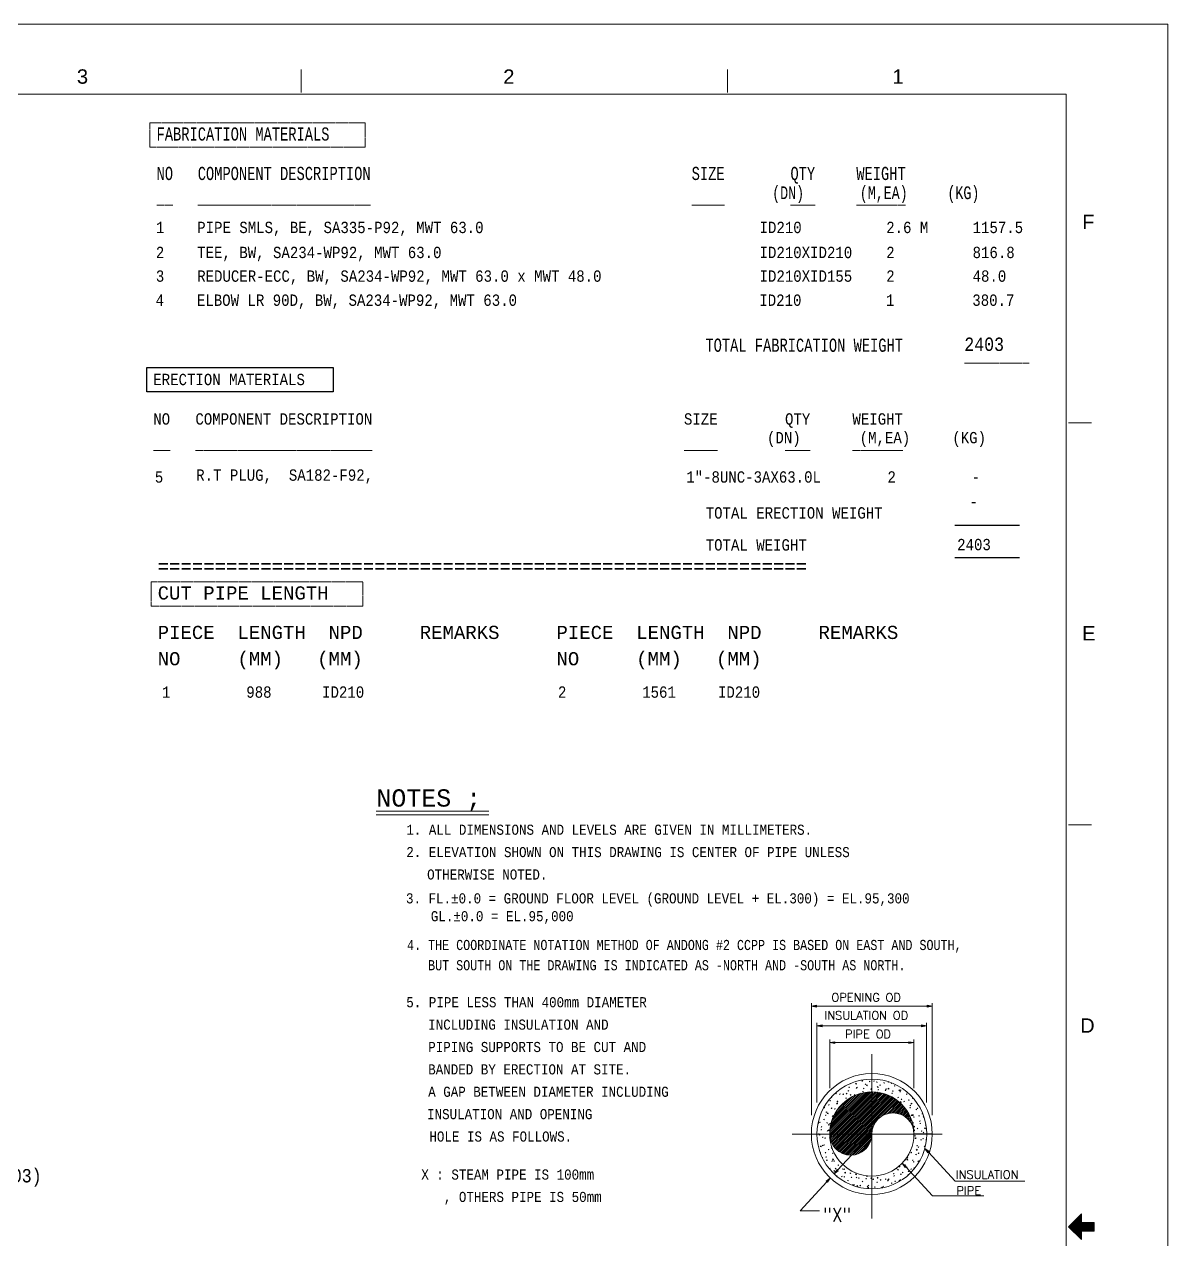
# Model space of a CAD drawing. Header units: inches. Extents: x 1019 to 1860, y -6 to 588.
# Drawn here: x 1578.2 to 1860.1, y 287.9 to 587.7 of the extents above; entities that cross this region are included whole.
import ezdxf
from ezdxf.enums import TextEntityAlignment as Align

# ---------------------------------------------------------------- set-up
doc = ezdxf.new("R2010")
doc.units = ezdxf.units.IN
doc.header["$MEASUREMENT"] = 0
doc.linetypes.add('Solid', pattern=[1, 1, 0])
for name, color, linetype in [('1', 7, 'Continuous'), ('13', 7, 'Continuous'), ('2', 2, 'Continuous'), ('3', 7, 'Continuous'), ('4', 7, 'Continuous'), ('BG 0 -1', 7, 'Continuous'), ('DIM-TEXT', 7, 'Continuous'), ('FRAME', 7, 'Continuous'), ('ISO-TEXT', 7, 'Continuous'), ('MAT-LIST', 7, 'Continuous')]:
    doc.layers.add(name, color=color, linetype=linetype)
doc.layers.add('borderText', color=2, linetype='Solid', lineweight=13)
doc.styles.add('Arial', font='arial.ttf')
doc.styles.add('fixedText', font='MONOTXT8.shx', dxfattribs={"width": 0.85})
doc.styles.add('MONOTXT', font='MONOTXT.shx', dxfattribs={"width": 0.8})
doc.styles.add('ROMANS', font='romans.shx', dxfattribs={"width": 0.8})

msp = doc.modelspace()

# ---------------------------------------------------------------- hatches: boundary and pattern name
at = {"layer": '13', "linetype": 'Continuous', "lineweight": 0}
for points in [[(1773.48, 345.73), (1773.48, 345.31), (1772.23, 345.53)], [(1800.81, 345.73), (1800.81, 345.31), (1802.06, 345.53)], [(1774.86, 340.88), (1774.86, 340.46), (1773.61, 340.66)], [(1799.41, 340.88), (1799.41, 340.46), (1800.66, 340.66)], [(1778, 336.74), (1778, 336.31), (1776.75, 336.53)], [(1796.29, 336.74), (1796.29, 336.31), (1797.54, 336.53)]]:
    msp.add_hatch(color=4, dxfattribs=at).paths.add_polyline_path(points)
at = {"layer": '4', "linetype": 'Continuous', "lineweight": 0}
for points in [[(1800.94, 309.38), (1800.25, 310.44), (1801.25, 309.66)], [(1795.34, 305.73), (1794.65, 306.79), (1795.65, 306.01)], [(1775.91, 302.35), (1776.91, 303.13), (1776.21, 302.08)], [(1778.86, 304.91), (1777.86, 304.14), (1778.56, 305.2)]]:
    msp.add_hatch(color=4, dxfattribs=at).paths.add_polyline_path(points)

# ---------------------------------------------------------------- linework, layer by layer
at = {"color": 4, "linetype": 'Continuous', "lineweight": 0}
for p, q in [((1784.71, 327.05), (1784.83, 327.2)), ((1784.71, 327.05), (1784.86, 327.04)), ((1784.86, 327.04), (1784.83, 327.2)), ((1786.5, 326.9), (1786.63, 327.04)), ((1786.5, 326.9), (1786.65, 326.89)), ((1786.65, 326.89), (1786.63, 327.04)), ((1787.14, 328.9), (1787.14, 313.98)), ((1787.56, 327.05), (1787.74, 327.13)), ((1787.56, 327.05), (1787.69, 326.98)), ((1787.69, 326.98), (1787.74, 327.13)), ((1788.3, 326.74), (1788.41, 326.89)), ((1788.45, 326.73), (1788.41, 326.89)), ((1791.15, 326.85), (1791.21, 326.88)), ((1791.15, 326.85), (1791.28, 326.78)), ((1791.28, 326.78), (1791.3, 326.85)), ((1776.75, 314.05), (1787.06, 324.38)), ((1776.76, 314.51), (1786.61, 324.36)), ((1776.8, 314.99), (1786.14, 324.33)), ((1776.86, 315.49), (1785.64, 324.26)), ((1776.95, 316.03), (1785.1, 324.18)), ((1777.09, 316.6), (1784.53, 324.04)), ((1777.13, 313.98), (1787.14, 324)), ((1777.28, 317.23), (1783.9, 323.85)), ((1778.23, 323.91), (1778.35, 324.06)), ((1778.23, 323.91), (1778.38, 323.9)), ((1778.38, 323.9), (1778.35, 324.06)), ((1779.16, 323.83), (1779.34, 323.9)), ((1779.16, 323.83), (1779.29, 323.75)), ((1779.29, 323.75), (1779.34, 323.9)), ((1780.03, 323.76), (1780.14, 323.9)), ((1780.03, 323.76), (1780.18, 323.75)), ((1780.18, 323.75), (1780.14, 323.9)), ((1780.79, 323.9), (1780.98, 324.1)), ((1780.79, 323.9), (1781, 323.86)), ((1781, 323.86), (1780.98, 324.1)), ((1781.26, 324.64), (1781.44, 324.7)), ((1781.26, 324.64), (1781.39, 324.55)), ((1781.39, 324.55), (1781.44, 324.7)), ((1781.48, 325.49), (1781.59, 325.63)), ((1781.48, 325.49), (1781.63, 325.48)), ((1781.63, 325.48), (1781.59, 325.63)), ((1781.81, 323.6), (1781.94, 323.75)), ((1781.88, 326.44), (1781.99, 326.36)), ((1781.96, 323.59), (1781.94, 323.75)), ((1781.99, 326.36), (1782.04, 326.51)), ((1783.13, 326.34), (1783.31, 326.54)), ((1783.13, 326.34), (1783.34, 326.3)), ((1783.26, 325.33), (1783.39, 325.48)), ((1783.26, 325.33), (1783.41, 325.31)), ((1783.34, 326.3), (1783.31, 326.54)), ((1783.36, 325.44), (1783.54, 325.51)), ((1783.36, 325.44), (1783.49, 325.36)), ((1783.41, 325.31), (1783.39, 325.48)), ((1783.49, 325.36), (1783.54, 325.51)), ((1784.85, 324.44), (1785.03, 324.5)), ((1784.85, 324.44), (1784.98, 324.35)), ((1784.98, 324.35), (1785.03, 324.5)), ((1785.05, 325.18), (1785.18, 325.31)), ((1785.05, 325.18), (1785.2, 325.16)), ((1785.2, 325.16), (1785.18, 325.31)), ((1785.46, 326.25), (1785.64, 326.31)), ((1785.46, 326.25), (1785.59, 326.16)), ((1785.59, 326.16), (1785.64, 326.31)), ((1785.79, 325.93), (1785.99, 326.13)), ((1785.79, 325.93), (1786.01, 325.89)), ((1786.01, 325.89), (1785.99, 326.13)), ((1786.85, 325.01), (1786.98, 325.16)), ((1786.85, 325.01), (1787, 325)), ((1786.95, 325.24), (1787.13, 325.31)), ((1786.95, 325.24), (1787.08, 325.16)), ((1787, 325), (1786.98, 325.16)), ((1787.08, 325.16), (1787.13, 325.31)), ((1787.14, 324), (1787.5, 324.36)), ((1787.14, 323.56), (1787.93, 324.34)), ((1787.14, 323.13), (1788.33, 324.3)), ((1787.14, 322.68), (1788.71, 324.25)), ((1787.14, 322.24), (1789.09, 324.19)), ((1787.14, 321.79), (1789.46, 324.11)), ((1787.14, 321.35), (1789.81, 324.03)), ((1787.14, 320.91), (1790.16, 323.93)), ((1787.14, 320.46), (1790.49, 323.81)), ((1788.3, 326.74), (1788.45, 326.73)), ((1788.46, 325.51), (1788.65, 325.71)), ((1788.46, 325.51), (1788.68, 325.48)), ((1788.55, 324.28), (1788.63, 324.3)), ((1788.61, 324.26), (1788.63, 324.3)), ((1788.64, 324.86), (1788.76, 325)), ((1788.64, 324.86), (1788.79, 324.85)), ((1788.68, 325.48), (1788.65, 325.71)), ((1788.79, 324.85), (1788.76, 325)), ((1789.05, 326.05), (1789.23, 326.11)), ((1789.05, 326.05), (1789.18, 325.96)), ((1789.18, 325.96), (1789.23, 326.11)), ((1790.09, 326.58), (1790.21, 326.73)), ((1790.09, 326.58), (1790.24, 326.56)), ((1790.24, 326.56), (1790.21, 326.73)), ((1790.44, 324.7), (1790.55, 324.85)), ((1790.44, 324.7), (1790.59, 324.69)), ((1790.55, 325.04), (1790.73, 325.11)), ((1790.55, 325.04), (1790.68, 324.96)), ((1790.59, 324.69), (1790.55, 324.85)), ((1790.68, 324.96), (1790.73, 325.11)), ((1791.13, 325.1), (1791.33, 325.3)), ((1791.13, 325.1), (1791.35, 325.06)), ((1791.35, 325.06), (1791.33, 325.3)), ((1791.89, 326.43), (1792, 326.56)), ((1791.89, 326.43), (1792.03, 326.41)), ((1792.03, 326.41), (1792, 326.56)), ((1792.04, 324.04), (1792.21, 324.1)), ((1792.04, 324.04), (1792.16, 323.95)), ((1792.16, 323.95), (1792.21, 324.1)), ((1792.23, 324.55), (1792.35, 324.69)), ((1792.23, 324.55), (1792.38, 324.53)), ((1792.38, 324.53), (1792.35, 324.69)), ((1792.65, 325.85), (1792.83, 325.91)), ((1792.65, 325.85), (1792.78, 325.76)), ((1792.78, 325.76), (1792.83, 325.91)), ((1793.79, 324.69), (1793.99, 324.89)), ((1793.79, 324.69), (1794.01, 324.65)), ((1794.01, 324.65), (1793.99, 324.89)), ((1794.03, 324.39), (1794.14, 324.53)), ((1794.03, 324.39), (1794.18, 324.38)), ((1794.14, 324.84), (1794.31, 324.91)), ((1794.14, 324.84), (1794.26, 324.76)), ((1794.18, 324.38), (1794.14, 324.53)), ((1794.26, 324.76), (1794.31, 324.91)), ((1795.64, 323.84), (1795.81, 323.9)), ((1795.64, 323.84), (1795.76, 323.75)), ((1795.76, 323.75), (1795.81, 323.9)), ((1795.81, 324.23), (1795.88, 324.31)), ((1795.81, 324.23), (1795.96, 324.21)), ((1795.96, 324.21), (1795.96, 324.24)), ((1776.45, 321.21), (1776.63, 321.28)), ((1776.45, 321.21), (1776.58, 321.13)), ((1776.58, 321.13), (1776.63, 321.28)), ((1776.79, 322.2), (1776.9, 322.34)), ((1776.79, 322.2), (1776.94, 322.19)), ((1776.94, 322.19), (1776.9, 322.34)), ((1777.08, 323.01), (1777.19, 322.94)), ((1777.1, 323.04), (1777.24, 323.09)), ((1777.19, 322.94), (1777.24, 323.09)), ((1777.53, 317.93), (1783.2, 323.6)), ((1777.56, 313.98), (1787.14, 323.56)), ((1777.91, 318.75), (1782.38, 323.21)), ((1778, 313.98), (1787.14, 323.13)), ((1778.45, 313.98), (1787.14, 322.68)), ((1778.45, 321.46), (1778.64, 321.68)), ((1778.45, 321.46), (1778.68, 321.44)), ((1778.55, 322.01), (1778.73, 322.09)), ((1778.55, 322.01), (1778.68, 321.94)), ((1778.56, 319.85), (1781.28, 322.56)), ((1778.58, 322.04), (1778.7, 322.19)), ((1778.58, 322.04), (1778.73, 322.03)), ((1778.68, 321.44), (1778.64, 321.68)), ((1778.68, 321.94), (1778.73, 322.09)), ((1778.73, 322.03), (1778.7, 322.19)), ((1778.89, 313.98), (1787.14, 322.24)), ((1779.33, 313.98), (1787.14, 321.79)), ((1779.78, 313.98), (1787.14, 321.35)), ((1780.21, 313.98), (1787.14, 320.91)), ((1780.38, 321.88), (1780.49, 322.03)), ((1780.38, 321.88), (1780.39, 321.88)), ((1780.5, 321.98), (1780.49, 322.03)), ((1780.65, 322.83), (1780.83, 322.89)), ((1780.65, 322.83), (1780.78, 322.74)), ((1780.78, 322.74), (1780.83, 322.89)), ((1781.81, 323.6), (1781.96, 323.59)), ((1782.75, 323.63), (1782.93, 323.7)), ((1782.75, 323.63), (1782.88, 323.55)), ((1782.88, 323.55), (1782.93, 323.7)), ((1787.14, 320.03), (1790.81, 323.7)), ((1787.14, 319.59), (1791.14, 323.58)), ((1787.14, 319.14), (1791.44, 323.44)), ((1787.14, 318.7), (1791.74, 323.3)), ((1787.14, 318.26), (1792.04, 323.15)), ((1787.14, 317.81), (1792.31, 322.99)), ((1787.14, 317.38), (1792.6, 322.83)), ((1787.14, 316.94), (1792.86, 322.65)), ((1787.14, 316.49), (1793.13, 322.48)), ((1789.26, 318.18), (1793.39, 322.29)), ((1790.29, 318.76), (1793.64, 322.1)), ((1790.98, 319), (1793.88, 321.9)), ((1791.54, 319.11), (1794.11, 321.69)), ((1792.03, 319.16), (1794.34, 321.48)), ((1792.48, 319.18), (1794.56, 321.26)), ((1792.68, 322.78), (1792.7, 322.81)), ((1792.7, 322.76), (1792.7, 322.81)), ((1792.89, 319.15), (1794.78, 321.03)), ((1793.28, 319.09), (1794.99, 320.8)), ((1793.54, 323.03), (1793.71, 323.1)), ((1793.54, 323.03), (1793.65, 322.95)), ((1793.65, 322.95), (1793.71, 323.1)), ((1794.13, 321.84), (1794.33, 322.04)), ((1794.13, 321.84), (1794.35, 321.8)), ((1794.35, 321.8), (1794.33, 322.04)), ((1794.36, 322.51), (1794.49, 322.65)), ((1794.36, 322.51), (1794.51, 322.49)), ((1794.51, 322.49), (1794.49, 322.65)), ((1795.03, 322.03), (1795.2, 322.09)), ((1795.03, 322.03), (1795.15, 321.94)), ((1795.15, 321.94), (1795.2, 322.09)), ((1796.16, 322.35), (1796.29, 322.49)), ((1796.16, 322.35), (1796.31, 322.34)), ((1796.31, 322.34), (1796.29, 322.49)), ((1796.51, 321.01), (1796.69, 321.09)), ((1796.51, 321.01), (1796.64, 320.94)), ((1796.64, 320.94), (1796.69, 321.09)), ((1796.79, 321.43), (1796.99, 321.63)), ((1796.79, 321.43), (1797.01, 321.39)), ((1797.01, 321.39), (1796.99, 321.63)), ((1797.13, 322.83), (1797.3, 322.9)), ((1797.13, 322.83), (1797.25, 322.75)), ((1797.25, 322.75), (1797.3, 322.9)), ((1775.34, 320.48), (1775.46, 320.61)), ((1775.34, 320.48), (1775.49, 320.46)), ((1775.49, 320.46), (1775.46, 320.61)), ((1775.69, 318.59), (1775.8, 318.74)), ((1775.69, 318.59), (1775.84, 318.58)), ((1775.84, 318.58), (1775.8, 318.74)), ((1775.84, 319.4), (1776.01, 319.46)), ((1775.84, 319.4), (1775.96, 319.31)), ((1775.96, 319.31), (1776.01, 319.46)), ((1776.11, 319.04), (1776.3, 319.24)), ((1776.11, 319.04), (1776.34, 319)), ((1776.34, 319), (1776.3, 319.24)), ((1777.13, 320.31), (1777.25, 320.46)), ((1777.13, 320.31), (1777.28, 320.3)), ((1777.28, 320.3), (1777.25, 320.46)), ((1777.34, 318.39), (1777.51, 318.46)), ((1777.34, 318.39), (1777.46, 318.31)), ((1777.46, 318.31), (1777.51, 318.46)), ((1777.48, 318.44), (1777.6, 318.58)), ((1777.48, 318.44), (1777.63, 318.43)), ((1777.63, 318.43), (1777.6, 318.58)), ((1777.95, 320.2), (1778.13, 320.28)), ((1777.95, 320.2), (1778.06, 320.13)), ((1778.06, 320.13), (1778.13, 320.28)), ((1780.65, 313.98), (1787.14, 320.46)), ((1781.1, 313.98), (1787.14, 320.03)), ((1781.54, 313.98), (1787.14, 319.59)), ((1781.99, 313.98), (1787.14, 319.14)), ((1782.43, 313.98), (1787.14, 318.7)), ((1782.86, 313.98), (1787.14, 318.26)), ((1783.31, 313.98), (1787.14, 317.81)), ((1793.64, 319.01), (1795.19, 320.56)), ((1793.98, 318.91), (1795.39, 320.31)), ((1794.3, 318.79), (1795.58, 320.06)), ((1794.61, 318.65), (1795.75, 319.8)), ((1794.9, 318.5), (1795.93, 319.53)), ((1795.18, 318.34), (1796.1, 319.25)), ((1795.44, 318.15), (1796.25, 318.98)), ((1795.68, 317.96), (1796.41, 318.69)), ((1795.91, 317.75), (1796.55, 318.39)), ((1796.14, 317.53), (1796.69, 318.09)), ((1796.34, 317.29), (1796.81, 317.78)), ((1796.51, 320.48), (1796.63, 320.61)), ((1796.51, 320.48), (1796.66, 320.45)), ((1796.66, 320.45), (1796.63, 320.61)), ((1796.85, 318.59), (1796.98, 318.74)), ((1796.85, 318.59), (1797, 318.58)), ((1797, 318.58), (1796.98, 318.74)), ((1797.13, 318.58), (1797.31, 318.78)), ((1797.13, 318.58), (1797.35, 318.54)), ((1797.35, 318.54), (1797.31, 318.78)), ((1797.4, 318.2), (1797.58, 318.26)), ((1797.4, 318.2), (1797.53, 318.11)), ((1797.53, 318.11), (1797.58, 318.26)), ((1798.01, 320.01), (1798.19, 320.08)), ((1798.01, 320.01), (1798.14, 319.93)), ((1798.14, 319.93), (1798.19, 320.08)), ((1798.3, 320.31), (1798.43, 320.45)), ((1798.3, 320.31), (1798.45, 320.3)), ((1798.45, 320.3), (1798.43, 320.45)), ((1798.65, 318.44), (1798.78, 318.58)), ((1798.65, 318.44), (1798.8, 318.41)), ((1798.8, 318.41), (1798.78, 318.58)), ((1799.5, 319), (1799.68, 319.08)), ((1799.5, 319), (1799.63, 318.93)), ((1799.63, 318.93), (1799.68, 319.06)), ((1799.79, 318.16), (1799.95, 318.33)), ((1799.79, 318.16), (1800.01, 318.13)), ((1800.01, 318.13), (1800.01, 318.14)), ((1773.88, 316.59), (1774, 316.56)), ((1773.9, 316.73), (1773.96, 316.8)), ((1774, 316.56), (1773.96, 316.8)), ((1774.24, 316.86), (1774.36, 317.01)), ((1774.24, 316.86), (1774.39, 316.85)), ((1774.39, 316.85), (1774.36, 317.01)), ((1774.59, 314.99), (1774.7, 315.13)), ((1774.59, 314.99), (1774.74, 314.98)), ((1774.63, 315.78), (1774.8, 315.84)), ((1774.63, 315.78), (1774.75, 315.69)), ((1774.74, 314.98), (1774.7, 315.13)), ((1774.75, 315.69), (1774.8, 315.84)), ((1775.24, 317.59), (1775.41, 317.65)), ((1775.24, 317.59), (1775.36, 317.5)), ((1775.36, 317.5), (1775.41, 317.65)), ((1776.04, 316.71), (1776.15, 316.85)), ((1776.04, 316.71), (1776.18, 316.7)), ((1776.13, 314.76), (1776.3, 314.84)), ((1776.13, 314.76), (1776.24, 314.69)), ((1776.18, 316.7), (1776.15, 316.85)), ((1776.24, 314.69), (1776.3, 314.84)), ((1776.38, 314.83), (1776.5, 314.98)), ((1776.38, 314.83), (1776.53, 314.81)), ((1776.44, 316.19), (1776.64, 316.39)), ((1776.44, 316.19), (1776.66, 316.15)), ((1776.53, 314.81), (1776.5, 314.98)), ((1776.66, 316.15), (1776.64, 316.39)), ((1776.73, 316.58), (1776.9, 316.65)), ((1776.73, 316.58), (1776.85, 316.5)), ((1776.85, 316.5), (1776.9, 316.65)), ((1783.75, 313.98), (1787.14, 317.38)), ((1784.19, 313.98), (1787.14, 316.94)), ((1784.64, 313.98), (1787.14, 316.49)), ((1785.08, 313.98), (1787.14, 316.05)), ((1785.51, 313.98), (1787.14, 315.61)), ((1785.96, 313.98), (1787.14, 315.16)), ((1787.14, 316.05), (1788.15, 317.05)), ((1787.14, 315.61), (1787.56, 316.03)), ((1787.14, 315.16), (1787.33, 315.35)), ((1787.14, 314.73), (1787.2, 314.79)), ((1796.54, 317.04), (1796.94, 317.45)), ((1796.71, 316.78), (1797.05, 317.11)), ((1796.88, 316.5), (1797.15, 316.78)), ((1797.03, 316.21), (1797.24, 316.43)), ((1797.16, 315.9), (1797.33, 316.06)), ((1797.2, 316.71), (1797.33, 316.85)), ((1797.2, 316.71), (1797.35, 316.7)), ((1797.28, 315.58), (1797.39, 315.69)), ((1797.35, 316.7), (1797.33, 316.85)), ((1797.38, 315.24), (1797.45, 315.3)), ((1797.45, 315.73), (1797.65, 315.93)), ((1797.45, 315.73), (1797.68, 315.69)), ((1797.45, 314.88), (1797.49, 314.91)), ((1797.55, 314.83), (1797.68, 314.98)), ((1797.55, 314.83), (1797.7, 314.81)), ((1797.68, 315.69), (1797.65, 315.93)), ((1797.7, 314.81), (1797.68, 314.98)), ((1798.29, 315.38), (1798.46, 315.45)), ((1798.29, 315.38), (1798.41, 315.29)), ((1798.41, 315.29), (1798.46, 315.45)), ((1798.89, 317.19), (1799.06, 317.26)), ((1798.89, 317.19), (1799.01, 317.11)), ((1799, 316.55), (1799.11, 316.7)), ((1799, 316.55), (1799.15, 316.54)), ((1799.01, 317.11), (1799.06, 317.26)), ((1799.15, 316.54), (1799.11, 316.7)), ((1799.34, 314.68), (1799.46, 314.81)), ((1799.49, 314.66), (1799.46, 314.81)), ((1800.13, 315.31), (1800.31, 315.51)), ((1800.13, 315.31), (1800.35, 315.28)), ((1800.35, 315.28), (1800.31, 315.51)), ((1800.39, 316.19), (1800.48, 316.23)), ((1800.39, 316.19), (1800.5, 316.1)), ((1772.23, 313.98), (1787.14, 313.98)), ((1774.01, 313.96), (1774.08, 313.99)), ((1774.01, 313.96), (1774.14, 313.88)), ((1774.08, 313.99), (1774.19, 314.03)), ((1774.1, 313.75), (1774.3, 313.95)), ((1774.1, 313.75), (1774.33, 313.71)), ((1774.14, 313.88), (1774.18, 313.99)), ((1774.18, 313.99), (1774.19, 314.03)), ((1774.33, 313.71), (1774.3, 313.95)), ((1774.94, 313.1), (1775.05, 313.25)), ((1774.94, 313.1), (1775.09, 313.09)), ((1775.09, 313.09), (1775.05, 313.25)), ((1775.51, 312.95), (1775.69, 313.03)), ((1775.51, 312.95), (1775.64, 312.88)), ((1775.64, 312.88), (1775.69, 313.03)), ((1776.73, 312.95), (1776.8, 313.04)), ((1776.73, 312.95), (1776.8, 312.94)), ((1776.76, 313.63), (1777.13, 313.98)), ((1776.81, 313.23), (1777.56, 313.98)), ((1776.88, 312.85), (1778, 313.98)), ((1776.96, 312.5), (1778.45, 313.98)), ((1777.08, 312.18), (1778.89, 313.98)), ((1777.2, 311.86), (1779.33, 313.98)), ((1777.35, 311.56), (1779.78, 313.98)), ((1777.51, 311.28), (1780.21, 313.98)), ((1777.69, 311.01), (1780.65, 313.98)), ((1777.88, 310.76), (1781.1, 313.98)), ((1778.08, 310.51), (1781.54, 313.98)), ((1778.29, 310.29), (1781.99, 313.98)), ((1778.53, 310.08), (1782.43, 313.98)), ((1778.76, 309.88), (1782.86, 313.98)), ((1779.01, 309.69), (1783.31, 313.98)), ((1779.29, 309.51), (1783.75, 313.98)), ((1779.58, 309.36), (1784.19, 313.98)), ((1779.88, 309.23), (1784.64, 313.98)), ((1780.19, 309.09), (1785.08, 313.98)), ((1780.53, 308.99), (1785.51, 313.98)), ((1780.88, 308.9), (1785.96, 313.98)), ((1781.25, 308.84), (1786.4, 313.98)), ((1781.65, 308.8), (1786.84, 313.98)), ((1782.09, 308.79), (1787.14, 313.84)), ((1782.56, 308.83), (1787.1, 313.36)), ((1783.1, 308.91), (1787.01, 312.83)), ((1783.74, 309.1), (1786.83, 312.2)), ((1786.4, 313.98), (1787.14, 314.73)), ((1786.84, 313.98), (1787.14, 314.28)), ((1787.14, 314.28), (1787.15, 314.29)), ((1797.51, 314.49), (1797.53, 314.5)), ((1797.54, 313.99), (1802.06, 313.99)), ((1797.68, 313.56), (1797.85, 313.64)), ((1797.68, 313.56), (1797.8, 313.48)), ((1797.79, 312.88), (1797.99, 313.08)), ((1797.79, 312.88), (1798.01, 312.84)), ((1797.8, 313.48), (1797.85, 313.64)), ((1797.9, 312.95), (1798.01, 313.09)), ((1797.9, 312.95), (1798.05, 312.94)), ((1798.01, 312.84), (1797.99, 313.08)), ((1798.05, 312.94), (1798.01, 313.09)), ((1799.16, 312.56), (1799.34, 312.63)), ((1799.16, 312.56), (1799.29, 312.48)), ((1799.29, 312.48), (1799.34, 312.63)), ((1799.34, 314.68), (1799.49, 314.66)), ((1799.69, 312.79), (1799.81, 312.94)), ((1799.69, 312.79), (1799.84, 312.78)), ((1799.78, 314.38), (1799.95, 314.44)), ((1799.78, 314.38), (1799.9, 314.29)), ((1799.84, 312.78), (1799.81, 312.94)), ((1799.9, 314.29), (1799.95, 314.44)), ((1800.45, 312.46), (1800.6, 312.61)), ((1800.45, 312.46), (1800.58, 312.44)), ((1774.43, 309.38), (1774.48, 309.4)), ((1774.44, 310.9), (1774.64, 311.1)), ((1774.44, 310.9), (1774.66, 310.86)), ((1774.45, 309.33), (1774.48, 309.4)), ((1774.66, 310.86), (1774.64, 311.1)), ((1774.9, 311.14), (1775.08, 311.21)), ((1774.9, 311.14), (1775.03, 311.05)), ((1775.03, 311.05), (1775.08, 311.21)), ((1775.28, 311.23), (1775.4, 311.38)), ((1775.28, 311.23), (1775.43, 311.21)), ((1775.43, 311.21), (1775.4, 311.38)), ((1775.63, 309.35), (1775.75, 309.49)), ((1775.63, 309.35), (1775.78, 309.34)), ((1775.78, 309.34), (1775.75, 309.49)), ((1776.4, 310.14), (1776.58, 310.2)), ((1776.4, 310.14), (1776.53, 310.05)), ((1776.53, 310.05), (1776.58, 310.2)), ((1777.08, 311.06), (1777.14, 311.15)), ((1777.08, 311.06), (1777.18, 311.06)), ((1777.1, 310.49), (1777.29, 310.68)), ((1777.1, 310.49), (1777.33, 310.45)), ((1777.33, 310.45), (1777.3, 310.64)), ((1777.43, 309.19), (1777.54, 309.34)), ((1777.43, 309.19), (1777.56, 309.18)), ((1777.56, 309.18), (1777.54, 309.34)), ((1777.89, 309.13), (1777.94, 309.15)), ((1777.89, 309.13), (1777.99, 309.05)), ((1784.56, 309.5), (1786.44, 311.36)), ((1796.8, 309.34), (1796.91, 309.49)), ((1796.8, 309.34), (1796.95, 309.33)), ((1796.95, 309.33), (1796.91, 309.49)), ((1797.95, 308.94), (1798.13, 309)), ((1797.95, 308.94), (1798.08, 308.85)), ((1798.08, 308.85), (1798.13, 309)), ((1798.11, 310.03), (1798.31, 310.23)), ((1798.11, 310.03), (1798.34, 309.99)), ((1798.24, 311.06), (1798.36, 311.21)), ((1798.24, 311.06), (1798.39, 311.05)), ((1798.34, 309.99), (1798.31, 310.23)), ((1798.39, 311.05), (1798.36, 311.21)), ((1798.56, 310.75), (1798.74, 310.81)), ((1798.56, 310.75), (1798.69, 310.66)), ((1798.59, 309.19), (1798.71, 309.33)), ((1798.59, 309.19), (1798.74, 309.18)), ((1798.69, 310.66), (1798.74, 310.81)), ((1798.74, 309.18), (1798.71, 309.33)), ((1800.04, 310.91), (1800.16, 311.05)), ((1800.04, 310.91), (1800.19, 310.9)), ((1800.19, 310.9), (1800.16, 311.05)), ((1774.91, 308.2), (1774.96, 308.25)), ((1774.99, 308.05), (1774.96, 308.25)), ((1775.79, 308.33), (1775.96, 308.39)), ((1775.79, 308.33), (1775.91, 308.24)), ((1775.91, 308.24), (1775.96, 308.39)), ((1775.98, 307.46), (1776.09, 307.61)), ((1775.98, 307.46), (1776.13, 307.45)), ((1776.13, 307.45), (1776.09, 307.61)), ((1777.28, 307.31), (1777.45, 307.39)), ((1777.28, 307.31), (1777.4, 307.23)), ((1777.4, 307.23), (1777.45, 307.39)), ((1777.44, 307.64), (1777.63, 307.84)), ((1777.44, 307.64), (1777.66, 307.6)), ((1777.66, 307.6), (1777.63, 307.84)), ((1777.76, 307.31), (1777.89, 307.45)), ((1777.76, 307.31), (1777.91, 307.3)), ((1777.91, 307.3), (1777.89, 307.45)), ((1778.78, 306.31), (1778.95, 306.38)), ((1778.78, 306.31), (1778.9, 306.23)), ((1778.9, 306.23), (1778.95, 306.38)), ((1793.9, 305.9), (1794.03, 306.04)), ((1793.9, 305.9), (1794.05, 305.89)), ((1794.05, 305.89), (1794.03, 306.04)), ((1795.24, 306.31), (1795.41, 306.38)), ((1795.24, 306.31), (1795.36, 306.23)), ((1795.36, 307.63), (1795.5, 307.61)), ((1795.36, 306.23), (1795.41, 306.38)), ((1795.44, 307.71), (1795.48, 307.76)), ((1795.5, 307.61), (1795.48, 307.76)), ((1795.7, 305.74), (1795.81, 305.89)), ((1795.79, 307.59), (1795.98, 307.79)), ((1795.79, 307.59), (1796, 307.55)), ((1795.85, 305.73), (1795.81, 305.89)), ((1795.85, 308.13), (1796.03, 308.19)), ((1795.85, 308.13), (1795.98, 308.04)), ((1795.98, 308.04), (1796.03, 308.19)), ((1796, 307.55), (1795.98, 307.79)), ((1797.14, 307.46), (1797.26, 307.6)), ((1797.14, 307.46), (1797.29, 307.45)), ((1797.29, 307.45), (1797.26, 307.6)), ((1797.34, 307.13), (1797.51, 307.19)), ((1797.34, 307.13), (1797.46, 307.04)), ((1797.46, 307.04), (1797.51, 307.19)), ((1798.45, 307.18), (1798.65, 307.38)), ((1798.45, 307.18), (1798.68, 307.14)), ((1798.68, 307.14), (1798.65, 307.38)), ((1776.45, 305.7), (1776.44, 305.73)), ((1776.68, 305.5), (1776.85, 305.56)), ((1776.68, 305.5), (1776.8, 305.41)), ((1776.8, 305.41), (1776.85, 305.56)), ((1777.76, 304.79), (1777.96, 304.99)), ((1777.76, 304.79), (1777.99, 304.75)), ((1777.99, 304.75), (1777.96, 304.99)), ((1778.11, 305.43), (1778.24, 305.58)), ((1778.11, 305.43), (1778.26, 305.41)), ((1778.16, 304.5), (1778.34, 304.56)), ((1778.16, 304.5), (1778.29, 304.41)), ((1778.26, 305.41), (1778.24, 305.58)), ((1778.29, 304.41), (1778.34, 304.56)), ((1778.49, 303.59), (1778.58, 303.69)), ((1778.55, 303.54), (1778.61, 303.54)), ((1778.61, 303.54), (1778.58, 303.69)), ((1779.65, 303.49), (1779.83, 303.55)), ((1779.65, 303.49), (1779.78, 303.4)), ((1779.78, 303.4), (1779.83, 303.55)), ((1779.9, 305.28), (1780.03, 305.41)), ((1779.9, 305.28), (1780.05, 305.26)), ((1780.05, 305.26), (1780.03, 305.41)), ((1780.25, 303.39), (1780.38, 303.54)), ((1780.25, 303.39), (1780.4, 303.38)), ((1780.26, 305.3), (1780.44, 305.36)), ((1780.26, 305.3), (1780.39, 305.21)), ((1780.4, 303.38), (1780.38, 303.54)), ((1780.39, 305.21), (1780.44, 305.36)), ((1780.44, 304.38), (1780.63, 304.58)), ((1780.44, 304.38), (1780.66, 304.34)), ((1780.66, 304.34), (1780.63, 304.58)), ((1781.7, 305.11), (1781.71, 305.13)), ((1781.7, 305.11), (1781.73, 305.11)), ((1781.75, 304.3), (1781.93, 304.36)), ((1781.75, 304.3), (1781.88, 304.21)), ((1781.88, 304.21), (1781.93, 304.36)), ((1782.05, 303.24), (1782.16, 303.38)), ((1782.05, 303.24), (1782.2, 303.23)), ((1782.2, 303.23), (1782.16, 303.38)), ((1783.1, 303.96), (1783.3, 304.16)), ((1783.1, 303.96), (1783.33, 303.93)), ((1783.25, 303.29), (1783.43, 303.35)), ((1783.25, 303.29), (1783.38, 303.2)), ((1783.33, 303.93), (1783.3, 304.16)), ((1783.38, 303.2), (1783.43, 303.35)), ((1783.84, 303.08), (1783.96, 303.23)), ((1783.84, 303.08), (1783.99, 303.06)), ((1783.99, 303.06), (1783.96, 303.23)), ((1785.64, 302.93), (1785.75, 303.06)), ((1785.64, 302.93), (1785.79, 302.9)), ((1785.79, 302.9), (1785.75, 303.06)), ((1785.78, 303.55), (1785.89, 303.66)), ((1785.78, 303.55), (1786, 303.51)), ((1786, 303.51), (1785.98, 303.65)), ((1786.84, 303.09), (1787.01, 303.15)), ((1786.84, 303.09), (1786.96, 303)), ((1786.96, 303), (1787.01, 303.15)), ((1787.43, 302.76), (1787.55, 302.9)), ((1787.58, 302.75), (1787.55, 302.9)), ((1788.44, 303.13), (1788.64, 303.34)), ((1788.44, 303.13), (1788.66, 303.1)), ((1788.66, 303.1), (1788.64, 303.34)), ((1790.44, 302.89), (1790.61, 302.95)), ((1790.44, 302.89), (1790.56, 302.8)), ((1790.56, 302.8), (1790.61, 302.95)), ((1791.11, 302.71), (1791.3, 302.93)), ((1791.33, 302.69), (1791.3, 302.93)), ((1792.46, 304.18), (1792.58, 304.31)), ((1792.46, 304.18), (1792.61, 304.16)), ((1792.54, 303.7), (1792.71, 303.76)), ((1792.54, 303.7), (1792.66, 303.61)), ((1792.61, 304.16), (1792.58, 304.31)), ((1792.66, 303.61), (1792.71, 303.76)), ((1793.15, 305.5), (1793.26, 305.43)), ((1793.18, 305.51), (1793.31, 305.58)), ((1793.26, 305.43), (1793.31, 305.58)), ((1793.45, 305.15), (1793.64, 305.35)), ((1793.45, 305.15), (1793.66, 305.11)), ((1793.66, 305.11), (1793.64, 305.35)), ((1794.25, 304.01), (1794.38, 304.16)), ((1794.25, 304.01), (1794.4, 304)), ((1794.4, 304), (1794.38, 304.16)), ((1794.64, 304.5), (1794.81, 304.56)), ((1794.64, 304.5), (1794.76, 304.41)), ((1794.76, 304.41), (1794.81, 304.56)), ((1795.7, 305.74), (1795.85, 305.73)), ((1796.05, 303.86), (1796.16, 304)), ((1796.05, 303.86), (1796.11, 303.85)), ((1796.11, 304.74), (1796.31, 304.94)), ((1796.11, 304.74), (1796.34, 304.7)), ((1796.18, 303.91), (1796.16, 304)), ((1796.34, 304.7), (1796.31, 304.94)), ((1796.74, 305.31), (1796.91, 305.38)), ((1796.74, 305.31), (1796.86, 305.23)), ((1796.86, 305.23), (1796.91, 305.38)), ((1797.49, 305.59), (1797.61, 305.73)), ((1797.49, 305.59), (1797.64, 305.58)), ((1797.64, 305.58), (1797.61, 305.73)), ((1781.15, 302.49), (1781.33, 302.55)), ((1781.15, 302.49), (1781.28, 302.4)), ((1781.28, 302.4), (1781.33, 302.55)), ((1782.39, 301.35), (1782.51, 301.5)), ((1782.39, 301.35), (1782.54, 301.34)), ((1782.54, 301.34), (1782.51, 301.5)), ((1782.64, 301.48), (1782.81, 301.54)), ((1782.64, 301.48), (1782.76, 301.39)), ((1782.76, 301.39), (1782.81, 301.54)), ((1783.44, 301.11), (1783.63, 301.31)), ((1783.44, 301.11), (1783.66, 301.08)), ((1783.66, 301.08), (1783.63, 301.31)), ((1784.19, 301.2), (1784.31, 301.34)), ((1784.19, 301.2), (1784.34, 301.19)), ((1784.34, 301.19), (1784.31, 301.34)), ((1784.74, 302.29), (1784.91, 302.35)), ((1784.74, 302.29), (1784.86, 302.2)), ((1784.86, 302.2), (1784.91, 302.35)), ((1785.98, 301.04), (1786.1, 301.19)), ((1785.98, 301.04), (1786.13, 301.03)), ((1786.13, 301.03), (1786.1, 301.19)), ((1786.1, 300.7), (1786.3, 300.9)), ((1786.1, 300.7), (1786.33, 300.66)), ((1786.24, 301.28), (1786.41, 301.34)), ((1786.24, 301.28), (1786.36, 301.19)), ((1786.33, 300.66), (1786.3, 300.9)), ((1786.36, 301.19), (1786.41, 301.34)), ((1787.43, 302.76), (1787.58, 302.75)), ((1787.78, 300.89), (1787.89, 301.03)), ((1787.78, 300.89), (1787.93, 300.88)), ((1787.93, 300.88), (1787.89, 301.03)), ((1788.34, 302.08), (1788.51, 302.15)), ((1788.34, 302.08), (1788.46, 302)), ((1788.46, 302), (1788.51, 302.15)), ((1789.21, 302.6), (1789.34, 302.75)), ((1789.21, 302.6), (1789.36, 302.59)), ((1789.36, 302.59), (1789.34, 302.75)), ((1789.56, 300.73), (1789.69, 300.86)), ((1789.56, 300.73), (1789.71, 300.71)), ((1789.71, 300.71), (1789.69, 300.86)), ((1789.83, 301.08), (1790, 301.14)), ((1789.83, 301.08), (1789.95, 300.99)), ((1789.95, 300.99), (1790, 301.14)), ((1791.01, 302.45), (1791.14, 302.59)), ((1791.01, 302.45), (1791.16, 302.44)), ((1791.11, 302.71), (1791.33, 302.69)), ((1791.16, 302.44), (1791.14, 302.59)), ((1791.93, 301.88), (1792.1, 301.95)), ((1791.93, 301.88), (1792.05, 301.8)), ((1792.05, 301.8), (1792.1, 301.95)), ((1792.8, 302.29), (1792.93, 302.44)), ((1792.8, 302.29), (1792.95, 302.28)), ((1792.95, 302.28), (1792.93, 302.44)), ((1793.78, 302.3), (1793.98, 302.51)), ((1793.78, 302.3), (1793.93, 302.28)), ((1793.99, 302.33), (1793.98, 302.51)), ((1794.03, 302.69), (1794.2, 302.75)), ((1794.03, 302.69), (1794.15, 302.6)), ((1794.15, 302.6), (1794.2, 302.75))]:
    msp.add_line(p, q, dxfattribs=at)
for centre, start, end in [((1792.34, 313.98), 0, 180), ((1781.95, 313.98), 180, 0)]:
    msp.add_arc(centre, 5.2, start, end, dxfattribs=at)
at = {"layer": '1', "color": 4, "linetype": 'Continuous', "lineweight": 0}
for p, q in [((1664.94, 393.63), (1692.73, 393.63)), ((1664.94, 392.74), (1692.73, 392.74)), ((1787.14, 333.71), (1787.14, 293.16)), ((1804.51, 313.98), (1767.5, 313.98))]:
    msp.add_line(p, q, dxfattribs=at)
at = {"layer": '13', "color": 4, "linetype": 'Continuous', "lineweight": 0}
for p, q in [((1772.23, 318.6), (1772.23, 346.28)), ((1773.48, 345.53), (1800.81, 345.53)), ((1802.06, 318.6), (1802.06, 346.28)), ((1773.61, 321.78), (1773.61, 341.41)), ((1774.86, 340.66), (1799.41, 340.66)), ((1800.66, 321.78), (1800.66, 341.41)), ((1776.75, 325.26), (1776.75, 337.28)), ((1778, 336.53), (1796.29, 336.53)), ((1797.54, 325.26), (1797.54, 337.28))]:
    msp.add_line(p, q, dxfattribs=at)
at = {"layer": '13', "color": 4, "linetype": 'Continuous', "lineweight": 0, "flags": 128}
for points in [[(1773.48, 345.73), (1773.48, 345.31), (1772.23, 345.53)], [(1800.81, 345.73), (1800.81, 345.31), (1802.06, 345.53)], [(1774.86, 340.88), (1774.86, 340.46), (1773.61, 340.66)], [(1799.41, 340.88), (1799.41, 340.46), (1800.66, 340.66)], [(1778, 336.74), (1778, 336.31), (1776.75, 336.53)], [(1796.29, 336.74), (1796.29, 336.31), (1797.54, 336.53)]]:
    msp.add_lwpolyline(points, close=True, dxfattribs=at)
at = {"layer": '3', "color": 4, "linetype": 'Continuous', "lineweight": 0}
for radius in [14.91, 13.53, 10.39]:
    msp.add_circle((1787.14, 313.98), radius, dxfattribs=at)
at = {"layer": '4', "color": 4, "linetype": 'Continuous', "lineweight": 0}
for p, q in [((1778.71, 305.06), (1784.49, 311.31)), ((1801.1, 309.51), (1807.73, 302.36)), ((1795.5, 305.86), (1802.13, 298.7)), ((1824.85, 302.36), (1807.73, 302.36)), ((1814.75, 298.7), (1802.13, 298.7))]:
    msp.add_line(p, q, dxfattribs=at)
at = {"layer": '4', "color": 4, "linetype": 'Continuous', "lineweight": 0, "flags": 128}
for points in [[(1800.94, 309.38), (1800.25, 310.44), (1801.25, 309.66)], [(1795.34, 305.73), (1794.65, 306.79), (1795.65, 306.01)], [(1775.91, 302.35), (1776.91, 303.13), (1776.21, 302.08)], [(1778.86, 304.91), (1777.86, 304.14), (1778.56, 305.2)]]:
    msp.add_lwpolyline(points, close=True, dxfattribs=at)
msp.add_lwpolyline([(1776.06, 302.21), (1769.44, 295.05), (1774.28, 295.05)], dxfattribs=at)
at = {"layer": 'BG 0 -1', "color": 7, "linetype": 'Continuous', "lineweight": 9}
for p, q in [((1019.1, 587.69), (1860.1, 587.69)), ((1860.1, 587.69), (1860.1, -6.31)), ((1646.42, 570.86), (1646.42, 576.52)), ((1751.55, 570.86), (1751.55, 576.52)), ((1835.03, 570.44), (1044.21, 570.44)), ((1835.03, 11.8), (1835.03, 570.44)), ((1835.66, 489.4), (1841.31, 489.4)), ((1835.66, 390.26), (1841.31, 390.26)), ((1838.82, 294.3), (1835.64, 291.12)), ((1838.82, 293.32), (1838.34, 293.81)), ((1838.82, 293.45), (1838.4, 293.87)), ((1838.82, 293.57), (1838.46, 293.94)), ((1838.82, 293.7), (1838.52, 294)), ((1838.82, 293.82), (1838.59, 294.06)), ((1838.82, 293.95), (1838.65, 294.12)), ((1838.82, 294.07), (1838.71, 294.19)), ((1838.82, 294.2), (1838.77, 294.25)), ((1838.82, 292.18), (1838.82, 294.3)), ((1835.64, 291.12), (1838.82, 287.93)), ((1838.82, 287.95), (1835.65, 291.12)), ((1838.82, 288.07), (1835.71, 291.19)), ((1838.82, 288.2), (1835.77, 291.25)), ((1838.82, 288.32), (1835.84, 291.31)), ((1838.82, 288.45), (1835.9, 291.37)), ((1838.82, 288.57), (1835.96, 291.44)), ((1838.82, 288.7), (1836.02, 291.5)), ((1838.82, 288.82), (1836.09, 291.56)), ((1838.82, 288.95), (1836.15, 291.62)), ((1838.82, 289.07), (1836.21, 291.69)), ((1838.82, 289.2), (1836.27, 291.75)), ((1838.82, 289.32), (1836.34, 291.81)), ((1838.82, 289.45), (1836.4, 291.87)), ((1838.82, 289.57), (1836.46, 291.94)), ((1838.82, 289.7), (1836.52, 292)), ((1838.82, 289.82), (1836.59, 292.06)), ((1838.82, 289.95), (1836.65, 292.12)), ((1838.84, 290.06), (1836.71, 292.19)), ((1838.97, 290.06), (1836.77, 292.25)), ((1839.09, 290.06), (1836.84, 292.31)), ((1839.22, 290.06), (1836.9, 292.37)), ((1839.34, 290.06), (1836.96, 292.44)), ((1839.47, 290.06), (1837.02, 292.5)), ((1839.59, 290.06), (1837.09, 292.56)), ((1839.72, 290.06), (1837.15, 292.62)), ((1839.84, 290.06), (1837.21, 292.69)), ((1839.97, 290.06), (1837.27, 292.75)), ((1840.09, 290.06), (1837.34, 292.81)), ((1840.22, 290.06), (1837.4, 292.87)), ((1840.34, 290.06), (1837.46, 292.94)), ((1840.47, 290.06), (1837.52, 293)), ((1840.59, 290.06), (1837.59, 293.06)), ((1840.72, 290.06), (1837.65, 293.12)), ((1840.84, 290.06), (1837.71, 293.19)), ((1838.82, 292.2), (1837.77, 293.25)), ((1838.82, 292.32), (1837.84, 293.31)), ((1838.82, 292.45), (1837.9, 293.37)), ((1838.82, 292.57), (1837.96, 293.44)), ((1838.82, 292.7), (1838.02, 293.5)), ((1838.82, 292.82), (1838.09, 293.56)), ((1838.82, 292.95), (1838.15, 293.62)), ((1838.82, 293.07), (1838.21, 293.69)), ((1838.82, 293.2), (1838.27, 293.75)), ((1838.82, 292.18), (1842.01, 292.18)), ((1840.97, 290.06), (1838.85, 292.18)), ((1841.09, 290.06), (1838.97, 292.18)), ((1841.22, 290.06), (1839.1, 292.18)), ((1841.34, 290.06), (1839.22, 292.18)), ((1841.47, 290.06), (1839.35, 292.18)), ((1841.59, 290.06), (1839.47, 292.18)), ((1841.72, 290.06), (1839.6, 292.18)), ((1841.84, 290.06), (1839.72, 292.18)), ((1841.97, 290.06), (1839.85, 292.18)), ((1842.01, 290.14), (1839.97, 292.18)), ((1842.01, 290.27), (1840.1, 292.18)), ((1842.01, 290.39), (1840.22, 292.18)), ((1842.01, 290.52), (1840.35, 292.18)), ((1842.01, 290.64), (1840.47, 292.18)), ((1842.01, 290.77), (1840.6, 292.18)), ((1842.01, 290.89), (1840.72, 292.18)), ((1842.01, 291.02), (1840.85, 292.18)), ((1842.01, 291.14), (1840.97, 292.18)), ((1842.01, 291.27), (1841.1, 292.18)), ((1842.01, 291.39), (1841.22, 292.18)), ((1842.01, 291.52), (1841.35, 292.18)), ((1842.01, 291.64), (1841.47, 292.18)), ((1842.01, 291.77), (1841.6, 292.18)), ((1842.01, 291.89), (1841.72, 292.18)), ((1842.01, 292.02), (1841.85, 292.18)), ((1842.01, 292.14), (1841.97, 292.18)), ((1842.01, 292.18), (1842.01, 290.06)), ((1838.82, 287.93), (1838.82, 290.06)), ((1838.82, 290.06), (1842.01, 290.06))]:
    msp.add_line(p, q, dxfattribs=at)
at = {"layer": 'borderText'}
msp.add_line((1809.96, 504.08), (1825.94, 504.08), dxfattribs=at)
at = {"layer": 'borderText', "flags": 128}
for points in [[(1609.14, 557.39), (1609.14, 563.38), (1662.19, 563.38), (1662.19, 557.39)], [(1609.42, 444.2), (1609.42, 450.19), (1661.6, 450.19), (1661.6, 444.2)]]:
    msp.add_lwpolyline(points, close=True, dxfattribs=at)
at = {"layer": 'MAT-LIST', "color": 2}
for p, q in [((1807.6, 464.17), (1823.59, 464.17)), ((1807.6, 456.16), (1823.59, 456.16))]:
    msp.add_line(p, q, dxfattribs=at)
at = {"layer": 'MAT-LIST', "color": 2, "flags": 128}
msp.add_lwpolyline([(1608.34, 497.06), (1608.34, 503.05), (1654.35, 503.05), (1654.35, 497.06)], close=True, dxfattribs=at)

# ---------------------------------------------------------------- texts
at = {"layer": '1', "color": 4, "linetype": 'Continuous', "lineweight": 0, "style": 'MONOTXT'}
msp.add_text('NOTES ;', height=4.263, dxfattribs=at).set_placement((1677.89, 396.87), align=Align.MIDDLE_CENTER)
at = {"layer": '2', "color": 4, "linetype": 'Continuous', "lineweight": 0, "style": 'ROMANS'}
for s, height, p in [('OPENING OD', 2.062, (1777.18, 346.65)), ('INSULATION OD', 2.0625, (1775.44, 342.21)), ('PIPE OD', 2.062, (1780.56, 337.6)), ('INSULATION', 2.062, (1807.84, 302.95)), ('PIPE', 2.062, (1807.98, 298.98))]:
    msp.add_text(s, height=height, dxfattribs=at).set_placement(p)
at = {"layer": '2', "color": 4, "linetype": 'Continuous', "lineweight": 0, "style": 'ROMANS', "width": 0.900007}
msp.add_text('"X"', height=3.437, dxfattribs=at).set_placement((1775.14, 292.33))
at = {"layer": 'BG 0 -1', "color": 7, "style": 'Arial', "width": 1.008516}
for s, p in [('3', (1592.5, 574.81)), ('2', (1697.63, 574.81)), ('1', (1793.58, 574.79))]:
    msp.add_text(s, height=3.54, dxfattribs=at).set_placement(p, align=Align.MIDDLE)
at = {"layer": 'BG 0 -1', "color": 7, "style": 'Arial'}
for s, width, p in [('F', 0.993934, (1839.04, 537.19)), ('E', 1.004063, (1839.01, 435.71)), ('D', 0.992063, (1838.54, 338.97))]:
    msp.add_text(s, height=3.54, dxfattribs=dict(at, width=width)).set_placement(p)
at = {"layer": 'borderText', "style": 'fixedText', "width": 0.7225}
for s, height, p in [('FABRICATION MATERIALS', 3.2463, (1610.77, 559.01)), ('NO   COMPONENT DESCRIPTION                                       SIZE        QTY     WEIGHT  ', 3.2463, (1610.77, 549.28)), (' (DN)       (M,EA)     (KG)  ', 3.1409, (1760.62, 544.57)), ('__   _____________________                                       ____        ___     ______  ', 3.2463, (1610.77, 543.47)), ('TOTAL FABRICATION WEIGHT', 3.2463, (1746.11, 506.92))]:
    msp.add_text(s, height=height, dxfattribs=at).set_placement(p)
at = {"layer": 'borderText', "style": 'fixedText'}
for s, p in [('=========================================================', (1611.04, 452.39)), ('CUT PIPE LENGTH', (1611.04, 445.82)), ('PIECE  LENGTH  NPD     REMARKS     PIECE  LENGTH  NPD     REMARKS     ', (1611.04, 436.08)), ('NO     (MM)   (MM)                 NO     (MM)   (MM)                  ', (1611.04, 429.59))]:
    msp.add_text(s, height=3.2463, dxfattribs=at).set_placement(p)
at = {"layer": 'DIM-TEXT', "color": 2, "style": 'MONOTXT', "width": 0.8566}
msp.add_text('2403', height=3.3, dxfattribs=at).set_placement((1809.95, 507.13))
at = {"layer": 'FRAME', "color": 2, "style": 'MONOTXT', "width": 0.8566}
for s, p in [('1. ALL DIMENSIONS AND LEVELS ARE GIVEN IN MILLIMETERS.', (1672.34, 389.04)), ('2. ELEVATION SHOWN ON THIS DRAWING IS CENTER OF PIPE UNLESS', (1672.34, 383.52)), ('    OTHERWISE NOTED.', (1670.07, 378)), ('5. PIPE LESS THAN 400mm DIAMETER', (1672.34, 346.49)), ('  INCLUDING INSULATION AND', (1674.04, 340.97)), ('  PIPING SUPPORTS TO BE CUT AND ', (1674.04, 335.45)), ('  BANDED BY ERECTION AT SITE.', (1674.04, 329.93)), ('  A GAP BETWEEN DIAMETER INCLUDING', (1674.04, 324.41)), ('  INSULATION AND OPENING', (1673.76, 318.89)), ('  HOLE IS AS FOLLOWS.', (1674.33, 313.37)), ('  X : STEAM PIPE IS 100mm', (1672.34, 303.99)), ('     , OTHERS PIPE IS 50mm', (1672.34, 298.47))]:
    msp.add_text(s, height=2.5, dxfattribs=at).set_placement(p, align=Align.MIDDLE_LEFT)
for s, p in [('3. FL.±0.0 = GROUND FLOOR LEVEL (GROUND LEVEL + EL.300) = EL.95,300', (1672.27, 370.86)), (' GL.±0.0 = EL.95,000', (1676.54, 366.46))]:
    msp.add_text(s, height=2.5, dxfattribs=at).set_placement(p)
at = {"layer": 'FRAME', "color": 2, "char_height": 2.5, "width": 378.0263, "attachment_point": 1, "style": 'MONOTXT'}
for s, insert in [('4. THE COORDINATE NOTATION METHOD OF ANDONG #2 CCPP IS BASED ON EAST AND SOUTH, ', (1672.53, 361.86)), ('   BUT SOUTH ON THE DRAWING IS INDICATED AS -NORTH AND -SOUTH AS NORTH.', (1672.53, 356.87))]:
    msp.add_mtext(s, dxfattribs=dict(at, insert=insert))
at = {"layer": 'ISO-TEXT', "color": 2, "style": 'MONOTXT', "width": 0.8566}
msp.add_text('1882-13610-BP-186-001-001(01OF03)', height=3.3, dxfattribs=at).set_placement((1501.68, 302.05))
at = {"layer": 'MAT-LIST', "color": 2, "style": 'MONOTXT', "width": 0.8571}
for s, p in [('1', (1610.59, 536.19)), ('PIPE SMLS, BE, SA335-P92, MWT 63.0', (1620.79, 536.19)), ('ID210', (1759.46, 536.19)), ('2.6 M', (1790.69, 536.19)), ('1157.5', (1811.99, 536.19)), ('2', (1610.59, 530.02)), ('TEE, BW, SA234-WP92, MWT 63.0', (1620.79, 530.02)), ('ID210XID210', (1759.46, 530.02)), ('2', (1790.69, 530.02)), ('816.8', (1811.99, 530.02)), ('3', (1610.59, 524.19)), ('REDUCER-ECC, BW, SA234-WP92, MWT 63.0 x MWT 48.0', (1620.79, 524.19)), ('ID210XID155', (1759.46, 524.19)), ('2', (1790.69, 524.19)), ('48.0', (1811.99, 524.19)), ('4', (1610.52, 518.25)), ('ELBOW LR 90D, BW, SA234-WP92, MWT 63.0', (1620.72, 518.25)), ('ID210', (1759.4, 518.25)), ('1', (1790.62, 518.25)), ('380.7', (1811.92, 518.25)), ('ERECTION MATERIALS', (1609.96, 498.69)), ('NO   COMPONENT DESCRIPTION                                     SIZE        QTY     WEIGHT  ', (1609.96, 488.95)), (' (DN)       (M,EA)     (KG)  ', (1759.22, 484.34)), ('__   _____________________                                     ____        ___     ______  ', (1609.96, 482.92)), ('5', (1610.34, 474.64)), ('R.T PLUG,  SA182-F92,  ', (1620.54, 475.11)), ('1"-8UNC-3AX63.0L', (1741.37, 474.64)), ('2', (1791, 474.64)), ('-', (1811.74, 474.64)), ('TOTAL ERECTION WEIGHT', (1746.18, 465.78)), ('-', (1811.22, 468.56)), ('TOTAL WEIGHT', (1746.18, 457.89)), ('2403', (1808.18, 457.97)), ('1         988      ID210                       2         1561     ID210', (1612.12, 421.59))]:
    msp.add_text(s, height=2.8, dxfattribs=at).set_placement(p)

doc.saveas('drawing.dxf')
